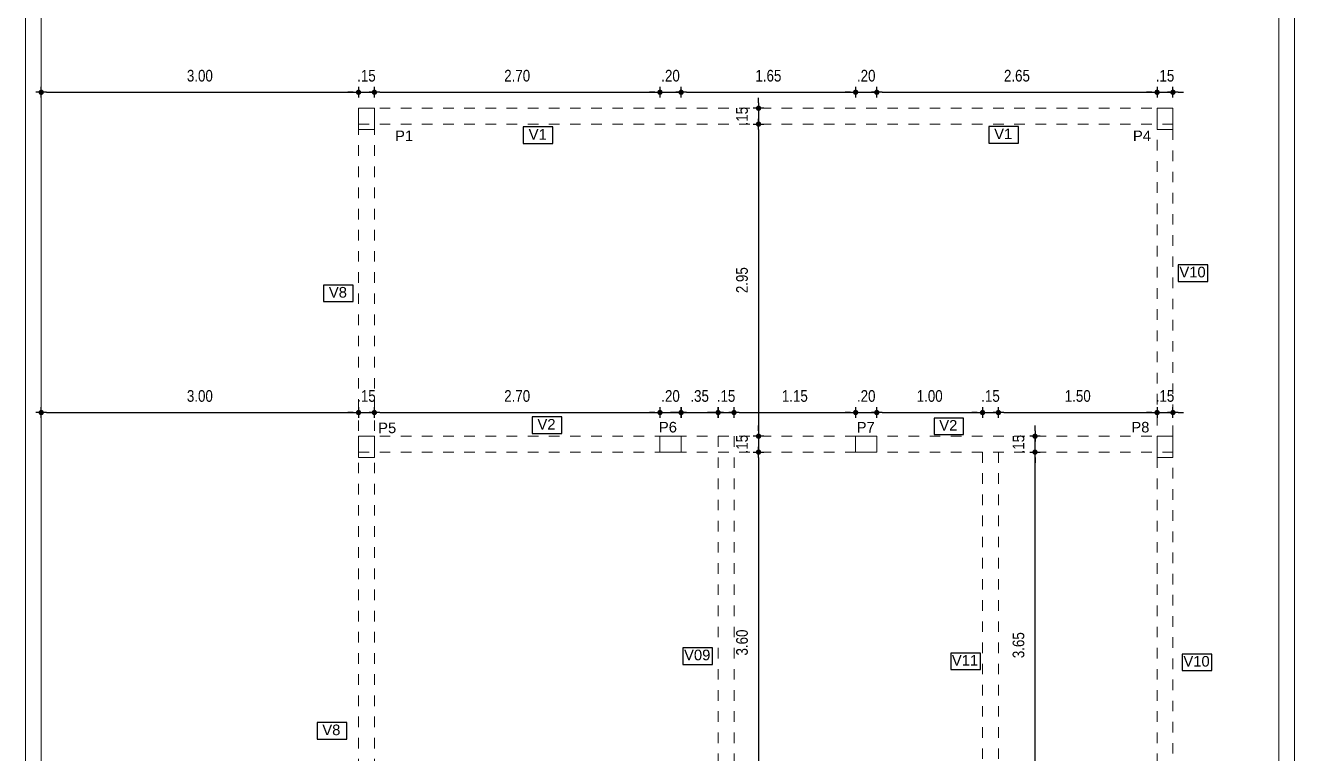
# Model space of a CAD drawing. Header units: millimetres. Extents: x 3212 to 6878, y 1640 to 3386.
# Drawn here: x 3251.63 to 3263.63, y 1712.8 to 1719.69 of the extents above; entities that cross this region are included whole.
import ezdxf

# ---------------------------------------------------------------- set-up
doc = ezdxf.new("R2010")
doc.units = ezdxf.units.MM
doc.header["$LTSCALE"] = 0.8
doc.linetypes.add('HIDDEN2', pattern=[0.1875, 0.125, -0.0625])
doc.layers.add('0-L. PISO', color=4, linetype='Continuous')
doc.layers.add('COTA', color=2, linetype='Continuous')
for name, color, linetype, lineweight in [('Arquitetura', 8, 'Continuous', 9), ('COTAS', 53, 'Continuous', 9), ('pilares', 1, 'Continuous', 9), ('vigas', 7, 'HIDDEN2', 9)]:
    doc.layers.add(name, color=color, linetype=linetype, lineweight=lineweight)
doc.styles.add('CARIMBO_DADOS', font='arial.ttf', dxfattribs={"height": 0.1})
doc.styles.add('F2', font='ARIALN.TTF')
doc.dimstyles.new('ARQUITETURA', dxfattribs={"dimtxt": 0.11, "dimasz": 0.05, "dimexe": 0.1, "dimexo": 0, "dimgap": 0.1, "dimtad": 1, "dimzin": 5, "dimdsep": 46, "dimtxsty": 'F2', "dimblk": 'COTA', "dimcen": 0, "dimse1": 1, "dimse2": 1, "dimadec": 0, "dimazin": 0, "dimtfac": 2, "dimtix": 1, "dimtmove": 2, "dimatfit": 3, "dimldrblk": 'COTA', "dimfxl": 0, "dimtolj": 1, "dimtzin": 5, "dimarcsym": 0})

# ---------------------------------------------------------------- blocks, each defined once
blk = doc.blocks.new('COTA')
at = {"layer": 'COTA'}
for p, q in [((-1, 0), (1, 0)), ((0, 1), (0, -1))]:
    blk.add_line(p, q, dxfattribs=at)
at = {"layer": 'COTA', "const_width": 0.5}
blk.add_lwpolyline([(-0.25, 0, 1), (0.25, 0, 1)], format="xyb", close=True, dxfattribs=at)
blk = doc.blocks.new('*D454')
at = {"layer": 'COTAS', "color": 0, "lineweight": -2, "transparency": 16777216}
blk.add_line((3251.832, 1719.055), (3254.732, 1719.055), dxfattribs=at)
at = {"layer": 'Defpoints', "color": 0, "transparency": 16777216}
for p in [(3251.782, 1719.063), (3254.782, 1719.055), (3254.782, 1718.904)]:
    blk.add_point(p, dxfattribs=at)
at = {"layer": 'COTAS', "color": 0, "lineweight": -2, "transparency": 16777216, "xscale": 0.05, "yscale": 0.05, "zscale": 0.05, "rotation": 180}
blk.add_blockref('COTA', (3251.782, 1719.055), dxfattribs=at)
at = {"layer": 'COTAS', "color": 0, "lineweight": -2, "transparency": 16777216, "xscale": 0.05, "yscale": 0.05, "zscale": 0.05}
blk.add_blockref('COTA', (3254.782, 1719.055), dxfattribs=at)
at = {"layer": 'COTAS', "color": 0, "transparency": 16777216, "insert": (3253.282, 1719.211), "char_height": 0.11, "attachment_point": 5, "style": 'F2'}
blk.add_mtext('\\A1;3.00', dxfattribs=at)
blk = doc.blocks.new('*D455')
at = {"layer": 'COTAS', "color": 0, "lineweight": -2, "transparency": 16777216}
for p, q in [((3254.732, 1719.055), (3254.682, 1719.055)), ((3254.782, 1719.055), (3254.932, 1719.055)), ((3254.982, 1719.055), (3255.032, 1719.055))]:
    blk.add_line(p, q, dxfattribs=at)
at = {"layer": 'Defpoints', "color": 0, "transparency": 16777216}
for p in [(3254.932, 1719.055), (3254.782, 1718.904), (3254.932, 1718.904)]:
    blk.add_point(p, dxfattribs=at)
at = {"layer": 'COTAS', "color": 0, "lineweight": -2, "transparency": 16777216, "xscale": 0.05, "yscale": 0.05, "zscale": 0.05}
blk.add_blockref('COTA', (3254.782, 1719.055), dxfattribs=at)
at = {"layer": 'COTAS', "color": 0, "lineweight": -2, "transparency": 16777216, "xscale": 0.05, "yscale": 0.05, "zscale": 0.05, "rotation": 180}
blk.add_blockref('COTA', (3254.932, 1719.055), dxfattribs=at)
at = {"layer": 'COTAS', "color": 0, "transparency": 16777216, "insert": (3254.857, 1719.211), "char_height": 0.11, "attachment_point": 5, "style": 'F2'}
blk.add_mtext('\\A1;.15', dxfattribs=at)
blk = doc.blocks.new('*D456')
at = {"layer": 'COTAS', "color": 0, "lineweight": -2, "transparency": 16777216}
blk.add_line((3254.982, 1719.055), (3257.582, 1719.055), dxfattribs=at)
at = {"layer": 'Defpoints', "color": 0, "transparency": 16777216}
for p in [(3257.632, 1719.055), (3254.932, 1718.904), (3257.632, 1718.904)]:
    blk.add_point(p, dxfattribs=at)
at = {"layer": 'COTAS', "color": 0, "lineweight": -2, "transparency": 16777216, "xscale": 0.05, "yscale": 0.05, "zscale": 0.05, "rotation": 180}
blk.add_blockref('COTA', (3254.932, 1719.055), dxfattribs=at)
at = {"layer": 'COTAS', "color": 0, "lineweight": -2, "transparency": 16777216, "xscale": 0.05, "yscale": 0.05, "zscale": 0.05}
blk.add_blockref('COTA', (3257.632, 1719.055), dxfattribs=at)
at = {"layer": 'COTAS', "color": 0, "transparency": 16777216, "insert": (3256.282, 1719.211), "char_height": 0.11, "attachment_point": 5, "style": 'F2'}
blk.add_mtext('\\A1;2.70', dxfattribs=at)
blk = doc.blocks.new('*D457')
at = {"layer": 'COTAS', "color": 0, "lineweight": -2, "transparency": 16777216}
for p, q in [((3257.582, 1719.055), (3257.532, 1719.055)), ((3257.632, 1719.055), (3257.832, 1719.055)), ((3257.882, 1719.055), (3257.932, 1719.055))]:
    blk.add_line(p, q, dxfattribs=at)
at = {"layer": 'Defpoints', "color": 0, "transparency": 16777216}
for p in [(3257.832, 1719.055), (3257.632, 1718.904), (3257.832, 1718.829)]:
    blk.add_point(p, dxfattribs=at)
at = {"layer": 'COTAS', "color": 0, "lineweight": -2, "transparency": 16777216, "xscale": 0.05, "yscale": 0.05, "zscale": 0.05}
blk.add_blockref('COTA', (3257.632, 1719.055), dxfattribs=at)
at = {"layer": 'COTAS', "color": 0, "lineweight": -2, "transparency": 16777216, "xscale": 0.05, "yscale": 0.05, "zscale": 0.05, "rotation": 180}
blk.add_blockref('COTA', (3257.832, 1719.055), dxfattribs=at)
at = {"layer": 'COTAS', "color": 0, "transparency": 16777216, "insert": (3257.732, 1719.211), "char_height": 0.11, "attachment_point": 5, "style": 'F2'}
blk.add_mtext('\\A1;.20', dxfattribs=at)
blk = doc.blocks.new('*D458')
at = {"layer": 'COTAS', "color": 0, "lineweight": -2, "transparency": 16777216}
blk.add_line((3257.882, 1719.055), (3259.432, 1719.055), dxfattribs=at)
at = {"layer": 'Defpoints', "color": 0, "transparency": 16777216}
for p in [(3259.482, 1719.055), (3257.832, 1718.829), (3259.482, 1718.799)]:
    blk.add_point(p, dxfattribs=at)
at = {"layer": 'COTAS', "color": 0, "lineweight": -2, "transparency": 16777216, "xscale": 0.05, "yscale": 0.05, "zscale": 0.05, "rotation": 180}
blk.add_blockref('COTA', (3257.832, 1719.055), dxfattribs=at)
at = {"layer": 'COTAS', "color": 0, "lineweight": -2, "transparency": 16777216, "xscale": 0.05, "yscale": 0.05, "zscale": 0.05}
blk.add_blockref('COTA', (3259.482, 1719.055), dxfattribs=at)
at = {"layer": 'COTAS', "color": 0, "transparency": 16777216, "insert": (3258.657, 1719.211), "char_height": 0.11, "attachment_point": 5, "style": 'F2'}
blk.add_mtext('\\A1;1.65', dxfattribs=at)
blk = doc.blocks.new('*D459')
at = {"layer": 'COTAS', "color": 0, "lineweight": -2, "transparency": 16777216}
for p, q in [((3259.432, 1719.055), (3259.382, 1719.055)), ((3259.482, 1719.055), (3259.682, 1719.055)), ((3259.732, 1719.055), (3259.782, 1719.055))]:
    blk.add_line(p, q, dxfattribs=at)
at = {"layer": 'Defpoints', "color": 0, "transparency": 16777216}
for p in [(3259.682, 1719.055), (3259.482, 1718.799), (3259.682, 1718.829)]:
    blk.add_point(p, dxfattribs=at)
at = {"layer": 'COTAS', "color": 0, "lineweight": -2, "transparency": 16777216, "xscale": 0.05, "yscale": 0.05, "zscale": 0.05}
blk.add_blockref('COTA', (3259.482, 1719.055), dxfattribs=at)
at = {"layer": 'COTAS', "color": 0, "lineweight": -2, "transparency": 16777216, "xscale": 0.05, "yscale": 0.05, "zscale": 0.05, "rotation": 180}
blk.add_blockref('COTA', (3259.682, 1719.055), dxfattribs=at)
at = {"layer": 'COTAS', "color": 0, "transparency": 16777216, "insert": (3259.582, 1719.211), "char_height": 0.11, "attachment_point": 5, "style": 'F2'}
blk.add_mtext('\\A1;.20', dxfattribs=at)
blk = doc.blocks.new('*D460')
at = {"layer": 'COTAS', "color": 0, "lineweight": -2, "transparency": 16777216}
blk.add_line((3259.732, 1719.055), (3262.282, 1719.055), dxfattribs=at)
at = {"layer": 'Defpoints', "color": 0, "transparency": 16777216}
for p in [(3262.332, 1719.055), (3262.332, 1718.904), (3259.682, 1718.829)]:
    blk.add_point(p, dxfattribs=at)
at = {"layer": 'COTAS', "color": 0, "lineweight": -2, "transparency": 16777216, "xscale": 0.05, "yscale": 0.05, "zscale": 0.05, "rotation": 180}
blk.add_blockref('COTA', (3259.682, 1719.055), dxfattribs=at)
at = {"layer": 'COTAS', "color": 0, "lineweight": -2, "transparency": 16777216, "xscale": 0.05, "yscale": 0.05, "zscale": 0.05}
blk.add_blockref('COTA', (3262.332, 1719.055), dxfattribs=at)
at = {"layer": 'COTAS', "color": 0, "transparency": 16777216, "insert": (3261.007, 1719.211), "char_height": 0.11, "attachment_point": 5, "style": 'F2'}
blk.add_mtext('\\A1;2.65', dxfattribs=at)
blk = doc.blocks.new('*D461')
at = {"layer": 'COTAS', "color": 0, "lineweight": -2, "transparency": 16777216}
for p, q in [((3262.282, 1719.055), (3262.232, 1719.055)), ((3262.332, 1719.055), (3262.482, 1719.055)), ((3262.532, 1719.055), (3262.582, 1719.055))]:
    blk.add_line(p, q, dxfattribs=at)
at = {"layer": 'Defpoints', "color": 0, "transparency": 16777216}
for p in [(3262.482, 1719.055), (3262.332, 1718.904), (3262.482, 1718.904)]:
    blk.add_point(p, dxfattribs=at)
at = {"layer": 'COTAS', "color": 0, "lineweight": -2, "transparency": 16777216, "xscale": 0.05, "yscale": 0.05, "zscale": 0.05}
blk.add_blockref('COTA', (3262.332, 1719.055), dxfattribs=at)
at = {"layer": 'COTAS', "color": 0, "lineweight": -2, "transparency": 16777216, "xscale": 0.05, "yscale": 0.05, "zscale": 0.05, "rotation": 180}
blk.add_blockref('COTA', (3262.482, 1719.055), dxfattribs=at)
at = {"layer": 'COTAS', "color": 0, "transparency": 16777216, "insert": (3262.407, 1719.211), "char_height": 0.11, "attachment_point": 5, "style": 'F2'}
blk.add_mtext('\\A1;.15', dxfattribs=at)
blk = doc.blocks.new('*D462')
at = {"layer": 'COTAS', "color": 0, "lineweight": -2, "transparency": 16777216}
blk.add_line((3251.832, 1716.028), (3254.732, 1716.028), dxfattribs=at)
at = {"layer": 'Defpoints', "color": 0, "transparency": 16777216}
for p in [(3251.782, 1716.047), (3254.782, 1716.028), (3254.782, 1715.804)]:
    blk.add_point(p, dxfattribs=at)
at = {"layer": 'COTAS', "color": 0, "lineweight": -2, "transparency": 16777216, "xscale": 0.05, "yscale": 0.05, "zscale": 0.05, "rotation": 180}
blk.add_blockref('COTA', (3251.782, 1716.028), dxfattribs=at)
at = {"layer": 'COTAS', "color": 0, "lineweight": -2, "transparency": 16777216, "xscale": 0.05, "yscale": 0.05, "zscale": 0.05}
blk.add_blockref('COTA', (3254.782, 1716.028), dxfattribs=at)
at = {"layer": 'COTAS', "color": 0, "transparency": 16777216, "insert": (3253.282, 1716.184), "char_height": 0.11, "attachment_point": 5, "style": 'F2'}
blk.add_mtext('\\A1;3.00', dxfattribs=at)
blk = doc.blocks.new('*D463')
at = {"layer": 'COTAS', "color": 0, "lineweight": -2, "transparency": 16777216}
for p, q in [((3254.732, 1716.028), (3254.682, 1716.028)), ((3254.782, 1716.028), (3254.932, 1716.028)), ((3254.982, 1716.028), (3255.032, 1716.028))]:
    blk.add_line(p, q, dxfattribs=at)
at = {"layer": 'Defpoints', "color": 0, "transparency": 16777216}
for p in [(3254.932, 1716.028), (3254.782, 1715.804), (3254.932, 1715.704)]:
    blk.add_point(p, dxfattribs=at)
at = {"layer": 'COTAS', "color": 0, "lineweight": -2, "transparency": 16777216, "xscale": 0.05, "yscale": 0.05, "zscale": 0.05}
blk.add_blockref('COTA', (3254.782, 1716.028), dxfattribs=at)
at = {"layer": 'COTAS', "color": 0, "lineweight": -2, "transparency": 16777216, "xscale": 0.05, "yscale": 0.05, "zscale": 0.05, "rotation": 180}
blk.add_blockref('COTA', (3254.932, 1716.028), dxfattribs=at)
at = {"layer": 'COTAS', "color": 0, "transparency": 16777216, "insert": (3254.857, 1716.184), "char_height": 0.11, "attachment_point": 5, "style": 'F2'}
blk.add_mtext('\\A1;.15', dxfattribs=at)
blk = doc.blocks.new('*D464')
at = {"layer": 'COTAS', "color": 0, "lineweight": -2, "transparency": 16777216}
blk.add_line((3254.982, 1716.028), (3257.582, 1716.028), dxfattribs=at)
at = {"layer": 'Defpoints', "color": 0, "transparency": 16777216}
for p in [(3257.632, 1716.028), (3254.932, 1715.704), (3257.632, 1715.729)]:
    blk.add_point(p, dxfattribs=at)
at = {"layer": 'COTAS', "color": 0, "lineweight": -2, "transparency": 16777216, "xscale": 0.05, "yscale": 0.05, "zscale": 0.05, "rotation": 180}
blk.add_blockref('COTA', (3254.932, 1716.028), dxfattribs=at)
at = {"layer": 'COTAS', "color": 0, "lineweight": -2, "transparency": 16777216, "xscale": 0.05, "yscale": 0.05, "zscale": 0.05}
blk.add_blockref('COTA', (3257.632, 1716.028), dxfattribs=at)
at = {"layer": 'COTAS', "color": 0, "transparency": 16777216, "insert": (3256.282, 1716.184), "char_height": 0.11, "attachment_point": 5, "style": 'F2'}
blk.add_mtext('\\A1;2.70', dxfattribs=at)
blk = doc.blocks.new('*D465')
at = {"layer": 'COTAS', "color": 0, "lineweight": -2, "transparency": 16777216}
for p, q in [((3257.582, 1716.028), (3257.532, 1716.028)), ((3257.632, 1716.028), (3257.832, 1716.028)), ((3257.882, 1716.028), (3257.932, 1716.028))]:
    blk.add_line(p, q, dxfattribs=at)
at = {"layer": 'Defpoints', "color": 0, "transparency": 16777216}
for p in [(3257.832, 1716.028), (3257.632, 1715.729), (3257.832, 1715.685)]:
    blk.add_point(p, dxfattribs=at)
at = {"layer": 'COTAS', "color": 0, "lineweight": -2, "transparency": 16777216, "xscale": 0.05, "yscale": 0.05, "zscale": 0.05}
blk.add_blockref('COTA', (3257.632, 1716.028), dxfattribs=at)
at = {"layer": 'COTAS', "color": 0, "lineweight": -2, "transparency": 16777216, "xscale": 0.05, "yscale": 0.05, "zscale": 0.05, "rotation": 180}
blk.add_blockref('COTA', (3257.832, 1716.028), dxfattribs=at)
at = {"layer": 'COTAS', "color": 0, "transparency": 16777216, "insert": (3257.732, 1716.184), "char_height": 0.11, "attachment_point": 5, "style": 'F2'}
blk.add_mtext('\\A1;.20', dxfattribs=at)
blk = doc.blocks.new('*D466')
at = {"layer": 'COTAS', "color": 0, "lineweight": -2, "transparency": 16777216}
for p, q in [((3257.782, 1716.028), (3257.732, 1716.028)), ((3257.832, 1716.028), (3258.182, 1716.028)), ((3258.232, 1716.028), (3258.282, 1716.028))]:
    blk.add_line(p, q, dxfattribs=at)
at = {"layer": 'Defpoints', "color": 0, "transparency": 16777216}
for p in [(3258.182, 1716.028), (3257.832, 1715.685), (3258.182, 1715.719)]:
    blk.add_point(p, dxfattribs=at)
at = {"layer": 'COTAS', "color": 0, "lineweight": -2, "transparency": 16777216, "xscale": 0.05, "yscale": 0.05, "zscale": 0.05}
blk.add_blockref('COTA', (3257.832, 1716.028), dxfattribs=at)
at = {"layer": 'COTAS', "color": 0, "lineweight": -2, "transparency": 16777216, "xscale": 0.05, "yscale": 0.05, "zscale": 0.05, "rotation": 180}
blk.add_blockref('COTA', (3258.182, 1716.028), dxfattribs=at)
at = {"layer": 'COTAS', "color": 0, "transparency": 16777216, "insert": (3258.007, 1716.184), "char_height": 0.11, "attachment_point": 5, "style": 'F2'}
blk.add_mtext('\\A1;.35', dxfattribs=at)
blk = doc.blocks.new('*D467')
at = {"layer": 'COTAS', "color": 0, "lineweight": -2, "transparency": 16777216}
for p, q in [((3258.132, 1716.028), (3258.082, 1716.028)), ((3258.182, 1716.028), (3258.332, 1716.028)), ((3258.382, 1716.028), (3258.432, 1716.028))]:
    blk.add_line(p, q, dxfattribs=at)
at = {"layer": 'Defpoints', "color": 0, "transparency": 16777216}
for p in [(3258.332, 1716.028), (3258.182, 1715.719), (3258.332, 1715.713)]:
    blk.add_point(p, dxfattribs=at)
at = {"layer": 'COTAS', "color": 0, "lineweight": -2, "transparency": 16777216, "xscale": 0.05, "yscale": 0.05, "zscale": 0.05}
blk.add_blockref('COTA', (3258.182, 1716.028), dxfattribs=at)
at = {"layer": 'COTAS', "color": 0, "lineweight": -2, "transparency": 16777216, "xscale": 0.05, "yscale": 0.05, "zscale": 0.05, "rotation": 180}
blk.add_blockref('COTA', (3258.332, 1716.028), dxfattribs=at)
at = {"layer": 'COTAS', "color": 0, "transparency": 16777216, "insert": (3258.257, 1716.184), "char_height": 0.11, "attachment_point": 5, "style": 'F2'}
blk.add_mtext('\\A1;.15', dxfattribs=at)
blk = doc.blocks.new('*D468')
at = {"layer": 'COTAS', "color": 0, "lineweight": -2, "transparency": 16777216}
blk.add_line((3258.382, 1716.028), (3259.432, 1716.028), dxfattribs=at)
at = {"layer": 'Defpoints', "color": 0, "transparency": 16777216}
for p in [(3259.482, 1716.028), (3258.332, 1715.713), (3259.482, 1715.729)]:
    blk.add_point(p, dxfattribs=at)
at = {"layer": 'COTAS', "color": 0, "lineweight": -2, "transparency": 16777216, "xscale": 0.05, "yscale": 0.05, "zscale": 0.05, "rotation": 180}
blk.add_blockref('COTA', (3258.332, 1716.028), dxfattribs=at)
at = {"layer": 'COTAS', "color": 0, "lineweight": -2, "transparency": 16777216, "xscale": 0.05, "yscale": 0.05, "zscale": 0.05}
blk.add_blockref('COTA', (3259.482, 1716.028), dxfattribs=at)
at = {"layer": 'COTAS', "color": 0, "transparency": 16777216, "insert": (3258.907, 1716.184), "char_height": 0.11, "attachment_point": 5, "style": 'F2'}
blk.add_mtext('\\A1;1.15', dxfattribs=at)
blk = doc.blocks.new('*D469')
at = {"layer": 'COTAS', "color": 0, "lineweight": -2, "transparency": 16777216}
for p, q in [((3259.432, 1716.028), (3259.382, 1716.028)), ((3259.482, 1716.028), (3259.682, 1716.028)), ((3259.732, 1716.028), (3259.782, 1716.028))]:
    blk.add_line(p, q, dxfattribs=at)
at = {"layer": 'Defpoints', "color": 0, "transparency": 16777216}
for p in [(3259.682, 1716.028), (3259.482, 1715.729), (3259.682, 1715.729)]:
    blk.add_point(p, dxfattribs=at)
at = {"layer": 'COTAS', "color": 0, "lineweight": -2, "transparency": 16777216, "xscale": 0.05, "yscale": 0.05, "zscale": 0.05}
blk.add_blockref('COTA', (3259.482, 1716.028), dxfattribs=at)
at = {"layer": 'COTAS', "color": 0, "lineweight": -2, "transparency": 16777216, "xscale": 0.05, "yscale": 0.05, "zscale": 0.05, "rotation": 180}
blk.add_blockref('COTA', (3259.682, 1716.028), dxfattribs=at)
at = {"layer": 'COTAS', "color": 0, "transparency": 16777216, "insert": (3259.582, 1716.184), "char_height": 0.11, "attachment_point": 5, "style": 'F2'}
blk.add_mtext('\\A1;.20', dxfattribs=at)
blk = doc.blocks.new('*D470')
at = {"layer": 'COTAS', "color": 0, "lineweight": -2, "transparency": 16777216}
blk.add_line((3259.732, 1716.028), (3260.632, 1716.028), dxfattribs=at)
at = {"layer": 'Defpoints', "color": 0, "transparency": 16777216}
for p in [(3260.682, 1716.028), (3259.682, 1715.729), (3260.682, 1715.654)]:
    blk.add_point(p, dxfattribs=at)
at = {"layer": 'COTAS', "color": 0, "lineweight": -2, "transparency": 16777216, "xscale": 0.05, "yscale": 0.05, "zscale": 0.05, "rotation": 180}
blk.add_blockref('COTA', (3259.682, 1716.028), dxfattribs=at)
at = {"layer": 'COTAS', "color": 0, "lineweight": -2, "transparency": 16777216, "xscale": 0.05, "yscale": 0.05, "zscale": 0.05}
blk.add_blockref('COTA', (3260.682, 1716.028), dxfattribs=at)
at = {"layer": 'COTAS', "color": 0, "transparency": 16777216, "insert": (3260.182, 1716.184), "char_height": 0.11, "attachment_point": 5, "style": 'F2'}
blk.add_mtext('\\A1;1.00', dxfattribs=at)
blk = doc.blocks.new('*D471')
at = {"layer": 'COTAS', "color": 0, "lineweight": -2, "transparency": 16777216}
for p, q in [((3260.632, 1716.028), (3260.582, 1716.028)), ((3260.682, 1716.028), (3260.832, 1716.028)), ((3260.882, 1716.028), (3260.932, 1716.028))]:
    blk.add_line(p, q, dxfattribs=at)
at = {"layer": 'Defpoints', "color": 0, "transparency": 16777216}
for p in [(3260.832, 1716.028), (3260.682, 1715.654), (3260.832, 1715.613)]:
    blk.add_point(p, dxfattribs=at)
at = {"layer": 'COTAS', "color": 0, "lineweight": -2, "transparency": 16777216, "xscale": 0.05, "yscale": 0.05, "zscale": 0.05}
blk.add_blockref('COTA', (3260.682, 1716.028), dxfattribs=at)
at = {"layer": 'COTAS', "color": 0, "lineweight": -2, "transparency": 16777216, "xscale": 0.05, "yscale": 0.05, "zscale": 0.05, "rotation": 180}
blk.add_blockref('COTA', (3260.832, 1716.028), dxfattribs=at)
at = {"layer": 'COTAS', "color": 0, "transparency": 16777216, "insert": (3260.757, 1716.184), "char_height": 0.11, "attachment_point": 5, "style": 'F2'}
blk.add_mtext('\\A1;.15', dxfattribs=at)
blk = doc.blocks.new('*D472')
at = {"layer": 'COTAS', "color": 0, "lineweight": -2, "transparency": 16777216}
blk.add_line((3260.882, 1716.028), (3262.282, 1716.028), dxfattribs=at)
at = {"layer": 'Defpoints', "color": 0, "transparency": 16777216}
for p in [(3262.332, 1716.028), (3260.832, 1715.613), (3262.332, 1715.604)]:
    blk.add_point(p, dxfattribs=at)
at = {"layer": 'COTAS', "color": 0, "lineweight": -2, "transparency": 16777216, "xscale": 0.05, "yscale": 0.05, "zscale": 0.05, "rotation": 180}
blk.add_blockref('COTA', (3260.832, 1716.028), dxfattribs=at)
at = {"layer": 'COTAS', "color": 0, "lineweight": -2, "transparency": 16777216, "xscale": 0.05, "yscale": 0.05, "zscale": 0.05}
blk.add_blockref('COTA', (3262.332, 1716.028), dxfattribs=at)
at = {"layer": 'COTAS', "color": 0, "transparency": 16777216, "insert": (3261.582, 1716.184), "char_height": 0.11, "attachment_point": 5, "style": 'F2'}
blk.add_mtext('\\A1;1.50', dxfattribs=at)
blk = doc.blocks.new('*D473')
at = {"layer": 'COTAS', "color": 0, "lineweight": -2, "transparency": 16777216}
for p, q in [((3262.282, 1716.028), (3262.232, 1716.028)), ((3262.332, 1716.028), (3262.482, 1716.028)), ((3262.532, 1716.028), (3262.582, 1716.028))]:
    blk.add_line(p, q, dxfattribs=at)
at = {"layer": 'Defpoints', "color": 0, "transparency": 16777216}
for p in [(3262.482, 1716.028), (3262.332, 1715.604), (3262.482, 1715.604)]:
    blk.add_point(p, dxfattribs=at)
at = {"layer": 'COTAS', "color": 0, "lineweight": -2, "transparency": 16777216, "xscale": 0.05, "yscale": 0.05, "zscale": 0.05}
blk.add_blockref('COTA', (3262.332, 1716.028), dxfattribs=at)
at = {"layer": 'COTAS', "color": 0, "lineweight": -2, "transparency": 16777216, "xscale": 0.05, "yscale": 0.05, "zscale": 0.05, "rotation": 180}
blk.add_blockref('COTA', (3262.482, 1716.028), dxfattribs=at)
at = {"layer": 'COTAS', "color": 0, "transparency": 16777216, "insert": (3262.407, 1716.184), "char_height": 0.11, "attachment_point": 5, "style": 'F2'}
blk.add_mtext('\\A1;.15', dxfattribs=at)
blk = doc.blocks.new('*D490')
at = {"layer": 'COTAS', "color": 0, "lineweight": -2, "transparency": 16777216}
for p, q in [((3258.564, 1718.954), (3258.564, 1719.004)), ((3258.564, 1718.904), (3258.564, 1718.754)), ((3258.564, 1718.704), (3258.564, 1718.654))]:
    blk.add_line(p, q, dxfattribs=at)
at = {"layer": 'Defpoints', "color": 0, "transparency": 16777216}
for p in [(3258.557, 1718.904), (3258.557, 1718.754), (3258.564, 1718.754)]:
    blk.add_point(p, dxfattribs=at)
at = {"layer": 'COTAS', "color": 0, "lineweight": -2, "transparency": 16777216, "xscale": 0.05, "yscale": 0.05, "zscale": 0.05}
for p, rotation in [((3258.564, 1718.904), 270), ((3258.564, 1718.754), 90)]:
    blk.add_blockref('COTA', p, dxfattribs=dict(at, rotation=rotation))
at = {"layer": 'COTAS', "color": 0, "transparency": 16777216, "insert": (3258.408, 1718.829), "char_height": 0.11, "attachment_point": 5, "rotation": 90, "style": 'F2'}
blk.add_mtext('\\A1;.15', dxfattribs=at)
blk = doc.blocks.new('*D491')
at = {"layer": 'COTAS', "color": 0, "lineweight": -2, "transparency": 16777216}
blk.add_line((3258.564, 1718.704), (3258.564, 1715.854), dxfattribs=at)
at = {"layer": 'Defpoints', "color": 0, "transparency": 16777216}
for p in [(3258.557, 1718.754), (3258.564, 1715.804), (3258.564, 1715.804)]:
    blk.add_point(p, dxfattribs=at)
at = {"layer": 'COTAS', "color": 0, "lineweight": -2, "transparency": 16777216, "xscale": 0.05, "yscale": 0.05, "zscale": 0.05}
for p, rotation in [((3258.564, 1718.754), 90), ((3258.564, 1715.804), 270)]:
    blk.add_blockref('COTA', p, dxfattribs=dict(at, rotation=rotation))
at = {"layer": 'COTAS', "color": 0, "transparency": 16777216, "insert": (3258.408, 1717.279), "char_height": 0.11, "attachment_point": 5, "rotation": 90, "style": 'F2'}
blk.add_mtext('\\A1;2.95', dxfattribs=at)
blk = doc.blocks.new('*D492')
at = {"layer": 'COTAS', "color": 0, "lineweight": -2, "transparency": 16777216}
for p, q in [((3258.564, 1715.854), (3258.564, 1715.904)), ((3258.564, 1715.804), (3258.564, 1715.654)), ((3258.564, 1715.604), (3258.564, 1715.554))]:
    blk.add_line(p, q, dxfattribs=at)
at = {"layer": 'Defpoints', "color": 0, "transparency": 16777216}
for p in [(3258.564, 1715.804), (3258.564, 1715.654), (3258.564, 1715.654)]:
    blk.add_point(p, dxfattribs=at)
at = {"layer": 'COTAS', "color": 0, "lineweight": -2, "transparency": 16777216, "xscale": 0.05, "yscale": 0.05, "zscale": 0.05}
for p, rotation in [((3258.564, 1715.804), 270), ((3258.564, 1715.654), 90)]:
    blk.add_blockref('COTA', p, dxfattribs=dict(at, rotation=rotation))
at = {"layer": 'COTAS', "color": 0, "transparency": 16777216, "insert": (3258.408, 1715.729), "char_height": 0.11, "attachment_point": 5, "rotation": 90, "style": 'F2'}
blk.add_mtext('\\A1;.15', dxfattribs=at)
blk = doc.blocks.new('*D493')
at = {"layer": 'COTAS', "color": 0, "lineweight": -2, "transparency": 16777216}
blk.add_line((3258.564, 1715.604), (3258.564, 1712.104), dxfattribs=at)
at = {"layer": 'Defpoints', "color": 0, "transparency": 16777216}
for p in [(3258.564, 1715.654), (3258.332, 1712.054), (3258.564, 1712.054)]:
    blk.add_point(p, dxfattribs=at)
at = {"layer": 'COTAS', "color": 0, "lineweight": -2, "transparency": 16777216, "xscale": 0.05, "yscale": 0.05, "zscale": 0.05}
for p, rotation in [((3258.564, 1715.654), 90), ((3258.564, 1712.054), 270)]:
    blk.add_blockref('COTA', p, dxfattribs=dict(at, rotation=rotation))
at = {"layer": 'COTAS', "color": 0, "transparency": 16777216, "insert": (3258.408, 1713.854), "char_height": 0.11, "attachment_point": 5, "rotation": 90, "style": 'F2'}
blk.add_mtext('\\A1;3.60', dxfattribs=at)
blk = doc.blocks.new('*D506')
at = {"layer": 'COTAS', "color": 0, "lineweight": -2, "transparency": 16777216}
blk.add_line((3261.178, 1712.054), (3261.178, 1715.604), dxfattribs=at)
at = {"layer": 'Defpoints', "color": 0, "transparency": 16777216}
for p in [(3261.178, 1715.654), (3261.178, 1715.654), (3260.832, 1712.004)]:
    blk.add_point(p, dxfattribs=at)
at = {"layer": 'COTAS', "color": 0, "lineweight": -2, "transparency": 16777216, "xscale": 0.05, "yscale": 0.05, "zscale": 0.05}
for p, rotation in [((3261.178, 1715.654), 90), ((3261.178, 1712.004), 270)]:
    blk.add_blockref('COTA', p, dxfattribs=dict(at, rotation=rotation))
at = {"layer": 'COTAS', "color": 0, "transparency": 16777216, "insert": (3261.022, 1713.829), "char_height": 0.11, "attachment_point": 5, "rotation": 90, "style": 'F2'}
blk.add_mtext('\\A1;3.65', dxfattribs=at)
blk = doc.blocks.new('*D507')
at = {"layer": 'COTAS', "color": 0, "lineweight": -2, "transparency": 16777216}
for p, q in [((3261.178, 1715.854), (3261.178, 1715.904)), ((3261.178, 1715.654), (3261.178, 1715.804)), ((3261.178, 1715.604), (3261.178, 1715.554))]:
    blk.add_line(p, q, dxfattribs=at)
at = {"layer": 'Defpoints', "color": 0, "transparency": 16777216}
for p in [(3261.178, 1715.804), (3261.178, 1715.804), (3261.178, 1715.654)]:
    blk.add_point(p, dxfattribs=at)
at = {"layer": 'COTAS', "color": 0, "lineweight": -2, "transparency": 16777216, "xscale": 0.05, "yscale": 0.05, "zscale": 0.05}
for p, rotation in [((3261.178, 1715.804), 270), ((3261.178, 1715.654), 90)]:
    blk.add_blockref('COTA', p, dxfattribs=dict(at, rotation=rotation))
at = {"layer": 'COTAS', "color": 0, "transparency": 16777216, "insert": (3261.022, 1715.729), "char_height": 0.11, "attachment_point": 5, "rotation": 90, "style": 'F2'}
blk.add_mtext('\\A1;.15', dxfattribs=at)

msp = doc.modelspace()

# ---------------------------------------------------------------- linework, layer by layer
at = {"layer": '0-L. PISO'}
for points in [[(3256.34, 1718.57), (3256.62, 1718.57), (3256.62, 1718.727), (3256.34, 1718.727)], [(3260.742, 1718.575), (3261.022, 1718.575), (3261.022, 1718.731), (3260.742, 1718.731)], [(3262.532, 1717.268), (3262.812, 1717.268), (3262.812, 1717.424), (3262.532, 1717.424)], [(3254.452, 1717.076), (3254.732, 1717.076), (3254.732, 1717.233), (3254.452, 1717.233)], [(3256.424, 1715.829), (3256.704, 1715.829), (3256.704, 1715.986), (3256.424, 1715.986)], [(3260.223, 1715.819), (3260.503, 1715.819), (3260.503, 1715.976), (3260.223, 1715.976)], [(3257.849, 1713.648), (3258.129, 1713.648), (3258.129, 1713.805), (3257.849, 1713.805)], [(3260.381, 1713.599), (3260.661, 1713.599), (3260.661, 1713.755), (3260.381, 1713.755)], [(3262.569, 1713.589), (3262.85, 1713.589), (3262.85, 1713.745), (3262.569, 1713.745)], [(3254.39, 1712.941), (3254.67, 1712.941), (3254.67, 1713.097), (3254.39, 1713.097)]]:
    msp.add_lwpolyline(points, close=True, dxfattribs=at)
at = {"layer": 'Arquitetura', "color": 8, "ltscale": 0.05}
for p, q in [((3251.632, 1703.054), (3251.632, 1733.054)), ((3263.632, 1703.554), (3263.632, 1733.054)), ((3251.782, 1706.204), (3251.782, 1732.904)), ((3263.482, 1703.704), (3263.482, 1732.904))]:
    msp.add_line(p, q, dxfattribs=at)
at = {"layer": 'pilares'}
for points in [[(3254.782, 1718.704), (3254.932, 1718.704), (3254.932, 1718.904), (3254.782, 1718.904)], [(3262.332, 1718.704), (3262.482, 1718.704), (3262.482, 1718.904), (3262.332, 1718.904)], [(3254.782, 1715.604), (3254.932, 1715.604), (3254.932, 1715.804), (3254.782, 1715.804)], [(3257.832, 1715.654), (3257.832, 1715.804), (3257.632, 1715.804), (3257.632, 1715.654)], [(3259.682, 1715.654), (3259.682, 1715.804), (3259.482, 1715.804), (3259.482, 1715.654)], [(3262.332, 1715.604), (3262.482, 1715.604), (3262.482, 1715.804), (3262.332, 1715.804)]]:
    msp.add_lwpolyline(points, close=True, dxfattribs=at)
at = {"layer": 'vigas'}
for p, q in [((3254.782, 1718.904), (3262.482, 1718.904)), ((3254.782, 1704.054), (3254.782, 1718.904)), ((3262.482, 1718.904), (3262.482, 1703.554)), ((3254.782, 1718.754), (3262.482, 1718.754)), ((3254.932, 1718.754), (3254.932, 1704.117)), ((3262.332, 1703.704), (3262.332, 1718.754)), ((3254.782, 1715.804), (3262.482, 1715.804)), ((3258.182, 1715.804), (3258.182, 1710.504)), ((3258.332, 1715.804), (3258.332, 1710.504)), ((3254.782, 1715.654), (3262.482, 1715.654)), ((3260.682, 1708.354), (3260.682, 1715.654)), ((3260.832, 1715.654), (3260.832, 1708.354))]:
    msp.add_line(p, q, dxfattribs=at)

# ---------------------------------------------------------------- texts
at = {"color": 230, "char_height": 0.1, "attachment_point": 5, "style": 'CARIMBO_DADOS'}
for s, insert in [('P1', (3255.213, 1718.643)), ('V1', (3256.476, 1718.657)), ('V1', (3260.877, 1718.662)), ('P4', (3262.189, 1718.643)), ('V10', (3262.667, 1717.355)), ('V8', (3254.587, 1717.164)), ('P5', (3255.053, 1715.882)), ('V2', (3256.559, 1715.917)), ('P6', (3257.707, 1715.889)), ('P7', (3259.577, 1715.889)), ('P7', (3259.577, 1715.889)), ('V2', (3260.358, 1715.907)), ('P8', (3262.174, 1715.889)), ('V09', (3257.984, 1713.736)), ('V11', (3260.516, 1713.686)), ('V10', (3262.705, 1713.676)), ('V8', (3254.525, 1713.028))]:
    msp.add_mtext(s, dxfattribs=dict(at, insert=insert))

# ---------------------------------------------------------------- dimensions: what is measured, and where the dimension line sits
at = {"layer": 'COTAS'}
for base, p1, p2, picture, middle in [((3254.782, 1719.055), (3251.782, 1719.063), (3254.782, 1718.904), '*D454', (3253.282, 1719.211)), ((3254.932, 1719.055), (3254.782, 1718.904), (3254.932, 1718.904), '*D455', (3254.857, 1719.211)), ((3257.632, 1719.055), (3254.932, 1718.904), (3257.632, 1718.904), '*D456', (3256.282, 1719.211)), ((3257.832, 1719.055), (3257.632, 1718.904), (3257.832, 1718.829), '*D457', (3257.732, 1719.211)), ((3259.482, 1719.055), (3257.832, 1718.829), (3259.482, 1718.799), '*D458', (3258.657, 1719.211)), ((3259.682, 1719.055), (3259.482, 1718.799), (3259.682, 1718.829), '*D459', (3259.582, 1719.211)), ((3262.332, 1719.055), (3259.682, 1718.829), (3262.332, 1718.904), '*D460', (3261.007, 1719.211)), ((3262.482, 1719.055), (3262.332, 1718.904), (3262.482, 1718.904), '*D461', (3262.407, 1719.211)), ((3254.782, 1716.028), (3251.782, 1716.047), (3254.782, 1715.804), '*D462', (3253.282, 1716.184)), ((3254.932, 1716.028), (3254.782, 1715.804), (3254.932, 1715.704), '*D463', (3254.857, 1716.184)), ((3257.632, 1716.028), (3254.932, 1715.704), (3257.632, 1715.729), '*D464', (3256.282, 1716.184)), ((3257.832, 1716.028), (3257.632, 1715.729), (3257.832, 1715.685), '*D465', (3257.732, 1716.184)), ((3258.182, 1716.028), (3257.832, 1715.685), (3258.182, 1715.719), '*D466', (3258.007, 1716.184)), ((3258.332, 1716.028), (3258.182, 1715.719), (3258.332, 1715.713), '*D467', (3258.257, 1716.184)), ((3259.482, 1716.028), (3258.332, 1715.713), (3259.482, 1715.729), '*D468', (3258.907, 1716.184)), ((3259.682, 1716.028), (3259.482, 1715.729), (3259.682, 1715.729), '*D469', (3259.582, 1716.184)), ((3260.682, 1716.028), (3259.682, 1715.729), (3260.682, 1715.654), '*D470', (3260.182, 1716.184)), ((3260.832, 1716.028), (3260.682, 1715.654), (3260.832, 1715.613), '*D471', (3260.757, 1716.184)), ((3262.332, 1716.028), (3260.832, 1715.613), (3262.332, 1715.604), '*D472', (3261.582, 1716.184)), ((3262.482, 1716.028), (3262.332, 1715.604), (3262.482, 1715.604), '*D473', (3262.407, 1716.184))]:
    dim = msp.add_linear_dim(base=base, p1=p1, p2=p2, dimstyle='ARQUITETURA', dxfattribs=at)
    dim.commit()
    dim.dimension.update_dxf_attribs({"geometry": picture, "text_midpoint": middle})
for base, p1, p2, picture, middle in [((3258.564, 1718.754), (3258.557, 1718.904), (3258.557, 1718.754), '*D490', (3258.408, 1718.829)), ((3258.564, 1715.804), (3258.557, 1718.754), (3258.564, 1715.804), '*D491', (3258.408, 1717.279)), ((3258.564, 1715.654), (3258.564, 1715.804), (3258.564, 1715.654), '*D492', (3258.408, 1715.729)), ((3261.178, 1715.804), (3261.178, 1715.654), (3261.178, 1715.804), '*D507', (3261.022, 1715.729)), ((3258.564, 1712.054), (3258.564, 1715.654), (3258.332, 1712.054), '*D493', (3258.408, 1713.854)), ((3261.178, 1715.654), (3260.832, 1712.004), (3261.178, 1715.654), '*D506', (3261.022, 1713.829))]:
    dim = msp.add_linear_dim(base=base, p1=p1, p2=p2, angle=90, dimstyle='ARQUITETURA', dxfattribs=at)
    dim.commit()
    dim.dimension.update_dxf_attribs({"geometry": picture, "text_midpoint": middle})

doc.saveas('drawing.dxf')
